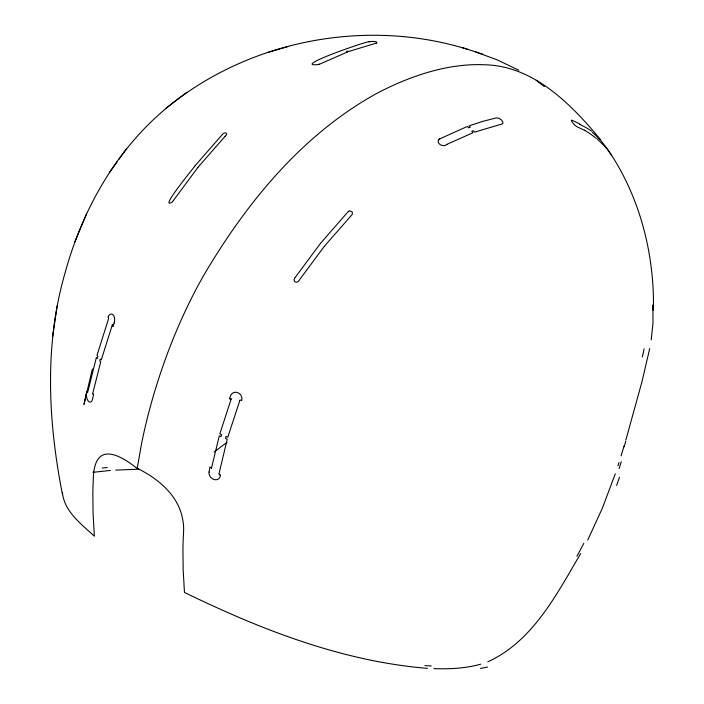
<?xml version="1.0" encoding="UTF-8"?>
<svg xmlns="http://www.w3.org/2000/svg" width="704" height="704" viewBox="0 0 704 704"><rect width="100%" height="100%" fill="white"/><g stroke="black" fill="none" stroke-linecap="round" stroke-linejoin="round"><path stroke-width="1.06" d="M62.418 492.395C64.064 511.377 81.47 524.225 94.38 536.21L93.06 513.357L92.858 493.099A487.089 248.987 -58.1 0 1 93.148 482.662C93.421 477.013 93.315 471.214 95.066 465.758C101.402 443.089 124.661 458.603 136.154 467.711C157.766 478.342 178.842 495.158 182.855 520.335C184.184 526.46 183.489 532.726 183.225 538.912A487.089 249.33 -58 0 0 182.934 549.34L183.154 569.589L184.474 592.451C260.832 629.561 342.126 661.382 427.478 668.36M467.905 49.421C370.172 18.946 257.91 38.5 176.308 100.302C120.542 142.19 83.512 205.586 65.278 272.202C44.097 344.406 48.057 421.485 62.498 494.586M57.174 305.703L52.615 336.6M137.236 468.389L141.416 444.382A423.095 216.427 -58 0 1 150.066 407.651C159.808 371.8 172.674 336.776 188.945 303.362A275.361 140.853 -58 0 1 203.166 276.338C245.819 203.553 301.972 134.49 376.974 93.306A390.095 199.549 -58 0 1 485.487 64.812C533.993 66.211 571.085 104.254 600.16 139.146M651.218 339.856L652.969 323.391L652.934 306.953M209.009 472.085L210.003 466.946L210.742 467.579M649.713 348.533L641.969 381.744L625.83 440.097M219.058 473.51L227.225 439.217L225.474 438.486L226.054 436.454L227.806 437.166L239.615 401.13M211.446 468.239L219.287 435.864L221.03 436.612L221.602 434.606L219.842 433.866L231.202 398.904M86.566 392.7L86.962 391.758M86.786 391.679L83.97 404.466L92.4 368.949M93.614 394.302L92.479 399.353A6.213 3.115 82 0 1 88.343 401.139A6.213 3.115 82 0 1 86.513 392.638M624.237 445.482L621.086 455.849M618.992 462.519L617.936 465.775M615.296 473.748L602.386 508.165L587.734 540.047M108.645 318.49L108.31 317.354M113.027 326.216L114.145 322.995M112.367 324.729L101.288 359.867L100.276 359.022L99.739 360.906L100.725 361.856L92.585 394.046A11.783 6.002 80.5 0 1 93.095 394.073L93.614 394.293M108.504 318.894L96.95 355.485L97.882 356.444L97.302 358.486L96.369 357.535L87.754 391.996A10.833 5.359 87.1 0 1 86.962 391.846M239.642 401.06L240.02 400.039L241.287 400.277M86.592 213.752L74.65 242.361M580.686 553.546C556.802 594.07 532.77 641.441 487.802 661.795M172.55 201.652L198.026 167.27M172.454 201.793C157.626 211.473 194.225 167.279 195.008 165.818M294.809 277.966L293.999 279.814L294.642 281.547L296.322 282.313L298.118 281.67L324.21 246.462M294.985 277.728L320.294 243.593M109.278 172.726L117.286 161.621M118.703 159.588L126.403 148.887M324.386 246.242L352.299 214.368L352.264 211.895L349.738 210.857A2.402 2.2 3.9 0 0 349.254 210.989M195.184 165.598L222.042 134.878M198.194 167.068L225.086 136.286M320.461 243.39L346.614 213.382M347.204 212.758L348.48 211.464A2.517 2.306 4.9 0 1 348.902 211.138M222.244 134.658C223.106 133.25 226.362 131.648 226.714 134.068A2.402 1.452 -31.5 0 1 226.609 134.438M225.139 136.233L226.169 135.115A2.517 1.496 -31.8 0 0 226.38 134.825M227.049 442.323L214.095 452.003M186.815 92.303L165.546 108.557M438.962 139.348C435.503 143.51 443.758 147.946 446.917 144.364M440.264 138.635L466.312 126.896L467.421 126.474L468.67 127.846L470.29 127.239L469.049 125.866L482.821 121.334L496.232 117.929A13.455 7.234 36.5 0 1 496.514 117.894L498.986 118.281L501.521 119.979L502.929 122.179L502.612 123.816L474.619 132.114L473.405 130.733L471.794 131.331L473 132.713L447.022 144.302M440.158 138.688L439.613 138.97M319.695 64.117L347.864 51.85L346.377 51.515L346.984 51.286L349.492 51.251L375.707 43.296M318.982 64.46C288.279 68.121 370.225 39.882 369.063 41.853M267.388 52.606L288.209 46.482M480.709 664.171C465.494 668.483 449.522 669.143 433.805 668.65M376.64 43.067C378.972 41.228 370.814 41.131 369.142 41.835M376.024 43.217L376.394 43.129A13.455 2.658 1 0 0 376.666 43.067M92.919 472.331L110.396 470.439M115.711 470.105L138.582 469.216M230.648 398.904L229.874 398.878A13.226 11.845 54.7 0 0 229.425 398.842L230.604 395.692A6.239 5.702 56.6 0 1 237.908 392.709A6.239 5.702 56.6 0 1 241.745 400.4M475.719 51.973L497.068 59.805L518.839 70.25M461.806 47.467L482.856 54.252M572.59 120.542L579.938 123.992M584.364 130.231L577.192 126.843A4.558 1.074 46 0 1 572.994 123.182A4.558 1.074 46 0 1 571.815 120.243M536.246 80.362L544.359 86.61M220.194 474.918L220.299 476.168A6.213 5.104 44.5 0 1 213.717 479.406A6.213 5.104 44.5 0 1 209.07 472.111M592.39 132.299L600.398 139.92L606.971 148.412M610.905 154.246C640.702 199.927 654.588 255.851 653.426 310.473L652.67 305.228M610.975 154.343L607.121 149.063A251.618 129.448 -55.3 0 0 605.299 146.951L596.737 138.468M610.729 154.053L607.376 149.01M611.01 154.387L611.406 154.994M112.86 325.838L112.57 325.195M652.854 305.034L653.426 310.473M319.264 64.038A13.2 4.356 -9.2 0 1 318.569 64.354M108.055 316.967A6.239 3.652 -85.1 0 1 113.062 314.776A6.239 3.652 -85.1 0 1 114.118 322.978M112.922 325.767A13.226 7.647 -88.2 0 1 113.089 326.137M112.499 325.283A12.892 8.149 -83.5 0 1 112.288 324.808M102.265 468.019A409.684 66.211 11.8 0 1 107.334 467.562M579.691 124.406A290.039 148.685 -57.2 0 1 591.659 131.19M571.868 120.296A5.931 1.461 47.4 0 1 572.493 120.41M584.408 130.152A286.018 146.282 -59.3 0 1 595.654 138.046M438.882 139.278A13.2 9.284 32.4 0 1 439.542 138.89M220.141 475.006A10.833 9.337 42.8 0 1 218.9 473.994M210.804 467.491A11.783 9.53 45.9 0 1 211.526 468.151M231.211 398.93A12.892 11.81 65.6 0 1 230.648 398.93M431.279 665.966A409.684 153.93 33.2 0 1 424.917 665.57M487.59 667.005A239.809 125.426 -81.3 0 1 480.41 668.36M583.827 543.286A166.329 30.571 -56.2 0 1 576.946 556.23M619.485 477.242A271.234 62.955 -81.5 0 1 616.616 485.39M621.28 461.754A204.512 32.648 -78.4 0 1 619.071 468.591M625.759 441.258A141.143 12.285 -75.9 0 1 624.14 446.723M644.09 348.876A140.087 32.727 -68.6 0 1 642.365 357.025"/></g></svg>
